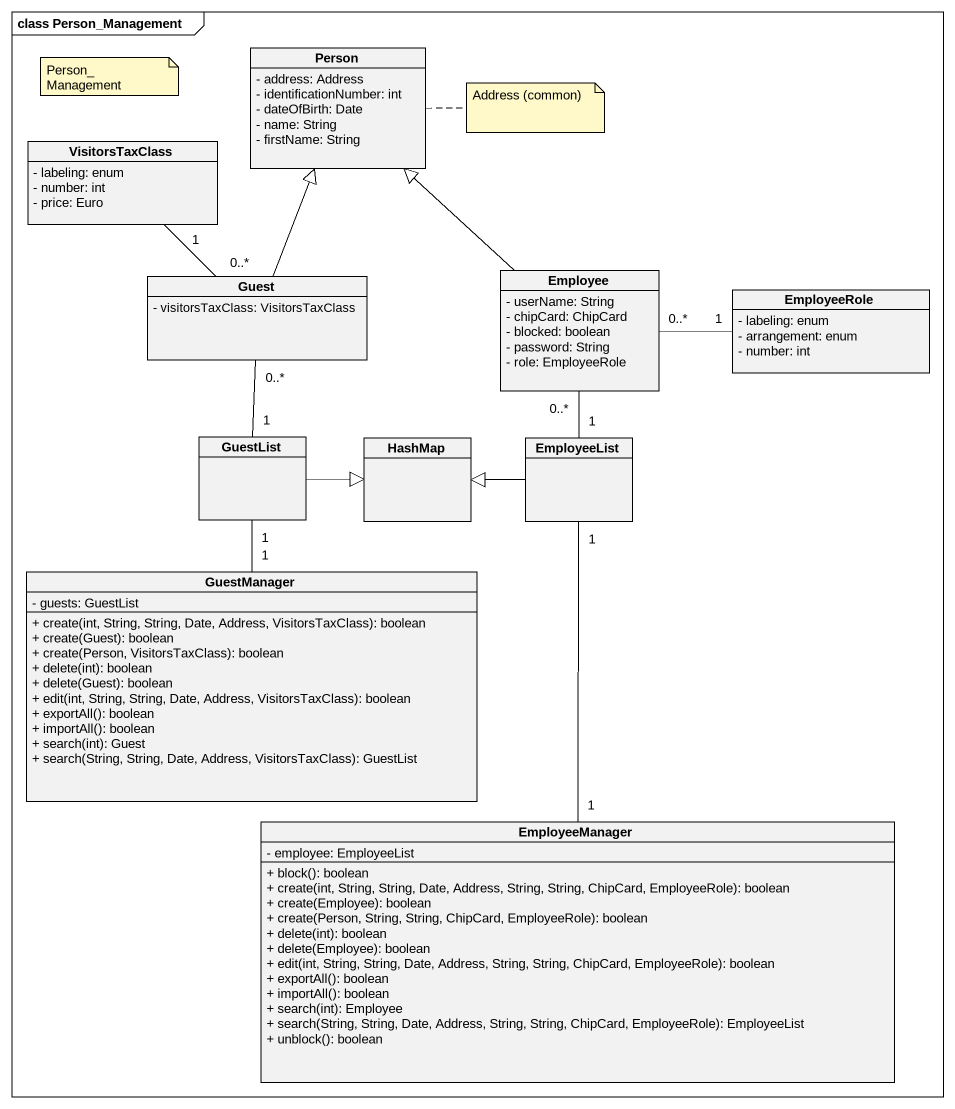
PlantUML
@startuml
mainframe class Person_Management
hide circle
hide empty members
skinparam classAttributeIconSize 0
class "Person" as Person_ {
  - address: Address
  - identificationNumber: int
  - dateOfBirth: Date
  - name: String
  - firstName: String
}
class VisitorsTaxClass {
  - labeling: enum
  - number: int
  - price: Euro
}
class Guest {
  - visitorsTaxClass: VisitorsTaxClass
}
class Employee {
  - userName: String
  - chipCard: ChipCard
  - blocked: boolean
  - password: String
  - role: EmployeeRole
}
class EmployeeRole {
  - labeling: enum
  - arrangement: enum
  - number: int
}
class GuestList
class HashMap
class EmployeeList
class GuestManager {
  - guests: GuestList
  + create(int, String, String, Date, Address, VisitorsTaxClass): boolean
  + create(Guest): boolean
  + create(Person, VisitorsTaxClass): boolean
  + delete(int): boolean
  + delete(Guest): boolean
  + edit(int, String, String, Date, Address, VisitorsTaxClass): boolean
  + exportAll(): boolean
  + importAll(): boolean
  + search(int): Guest
  + search(String, String, Date, Address, VisitorsTaxClass): GuestList
}
class EmployeeManager {
  - employee: EmployeeList
  + block(): boolean
  + create(int, String, String, Date, Address, String, String, ChipCard, EmployeeRole): boolean
  + create(Employee): boolean
  + create(Person, String, String, ChipCard, EmployeeRole): boolean
  + delete(int): boolean
  + delete(Employee): boolean
  + edit(int, String, String, Date, Address, String, String, ChipCard, EmployeeRole): boolean
  + exportAll(): boolean
  + importAll(): boolean
  + search(int): Employee
  + search(String, String, Date, Address, String, String, ChipCard, EmployeeRole): EmployeeList
  + unblock(): boolean
}
VisitorsTaxClass "1" -- "0..*" Guest
Guest -up-|> Person_
Employee -up-|> Person_
Employee "0..*" -right- "1" EmployeeRole
GuestList "1" -up- "0..*" Guest
GuestList -right-|> HashMap
EmployeeList "1" -up- "0..*" Employee
EmployeeList -left-|> HashMap
GuestManager "1" -up- "1" GuestList
EmployeeManager "1" -up- "1" EmployeeList
note as N1
  Person_Management
end note
note right of Person_ : Address (common)
@enduml
